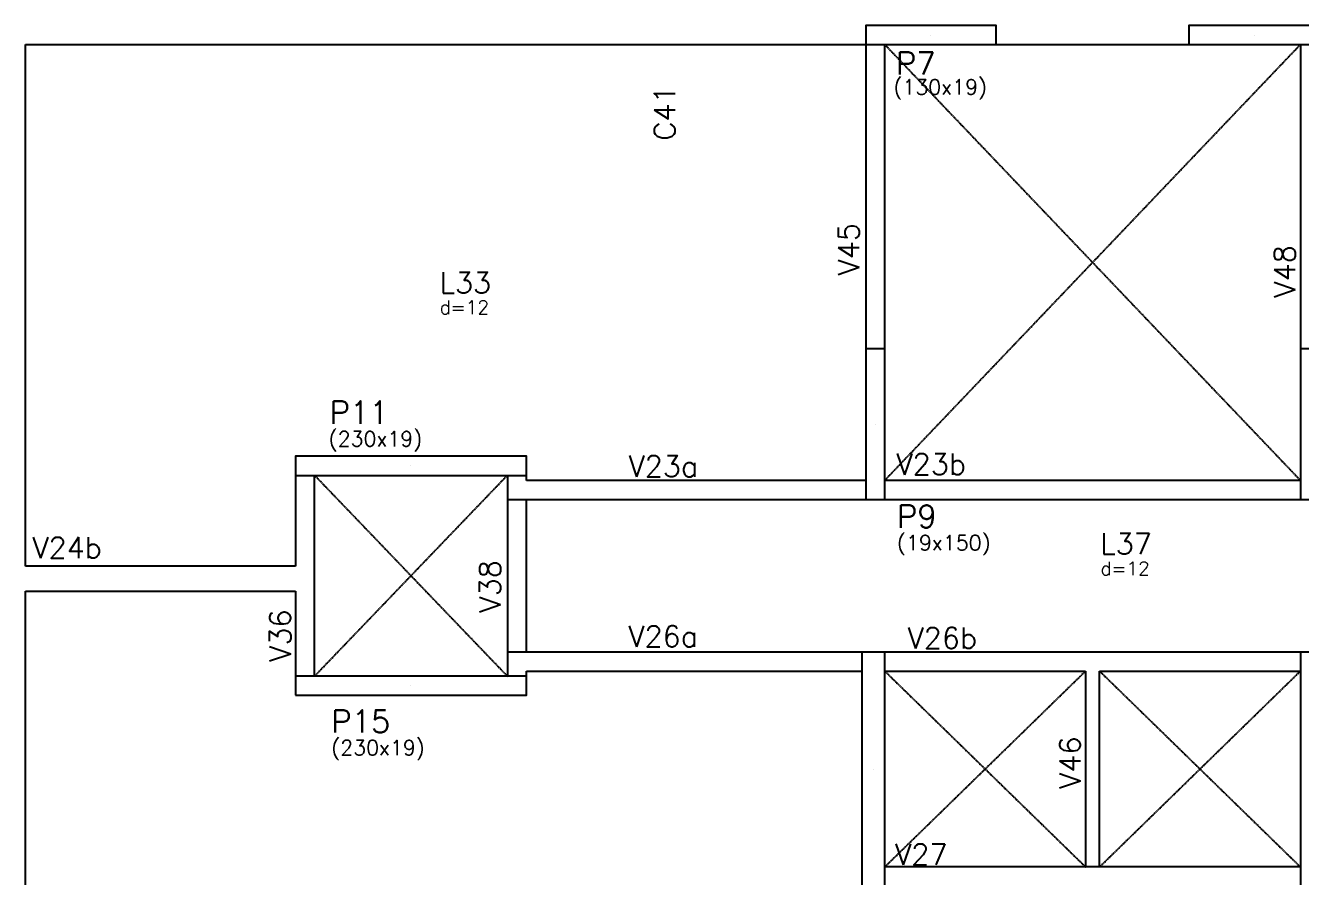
# Model space of a CAD drawing. Extents: x -40810 to 33675, y -2018 to 21213.
# Drawn here: x 24069 to 25339, y 285 to 1132 of the extents above; entities that cross this region are included whole.
import ezdxf

# ---------------------------------------------------------------- set-up
doc = ezdxf.new("R2010")
doc.units = 0
doc.linetypes.add('TRAZO_HUECO', pattern=[0.75, 0.5, -0.25])
for name, color, linetype in [('1', 5, 'Continuous'), ('10', 7, 'Continuous'), ('12', 3, 'Continuous'), ('13', 7, 'Continuous'), ('241', 7, 'TRAZO_HUECO'), ('242', 3, 'Continuous'), ('3', 2, 'Continuous'), ('8', 5, 'Continuous'), ('9', 3, 'Continuous')]:
    doc.layers.add(name, color=color, linetype=linetype)
doc.styles.get("Standard").update_dxf_attribs({"font": 'romans.shx', "width": 0.8})

msp = doc.modelspace()

# ---------------------------------------------------------------- linework, layer by layer
at = {"layer": '1'}
for points in [[(24068.629, 1113.086), (24791.629, 1113.086)], [(24068.629, 593.586), (24068.629, 1113.086)], [(24791.629, 1113.086), (24905.629, 1113.086)], [(24905.629, 1113.086), (24905.629, 810.086)], [(24924.629, 810.086), (24924.629, 1113.086)], [(25035.629, 1113.086), (25227.629, 1113.086)], [(25338.629, 1113.086), (25338.629, 898.086)], [(25338.629, 898.086), (25338.629, 810.086)], [(24337.629, 684.086), (24337.629, 593.586)], [(24356.629, 584.086), (24356.629, 684.086)], [(24548.629, 684.086), (24548.629, 669.586)], [(24567.629, 679.086), (24567.629, 684.086)], [(24905.629, 679.086), (24567.629, 679.086)], [(25338.629, 679.086), (24924.629, 679.086)], [(24548.629, 669.586), (24548.629, 498.586)], [(24548.629, 660.086), (24567.629, 660.086)], [(24567.629, 660.086), (24905.629, 660.086)], [(24567.629, 508.086), (24567.629, 660.086)], [(24924.629, 660.086), (25338.629, 660.086)], [(24337.629, 593.586), (24068.629, 593.586)], [(24356.629, 484.086), (24356.629, 584.086)], [(24068.629, 568.586), (24337.629, 568.586)], [(24068.629, -25.037), (24068.629, 568.586)], [(24337.629, 568.586), (24337.629, 484.086)], [(24901.629, 508.086), (24548.629, 508.086)], [(25131.629, 508.086), (24924.629, 508.086)], [(25338.629, 508.086), (25131.629, 508.086)], [(24548.629, 498.586), (24548.629, 484.086)], [(24567.629, 489.086), (24901.629, 489.086)], [(24567.629, 484.086), (24567.629, 489.086)], [(24924.629, 489.086), (25124.629, 489.086)], [(25124.629, 489.086), (25124.629, 294.086)], [(25138.629, 489.086), (25338.629, 489.086)], [(25138.629, 294.086), (25138.629, 489.086)], [(25124.629, 294.086), (24924.629, 294.086)], [(25338.629, 294.086), (25124.629, 294.086)]]:
    msp.add_lwpolyline(points, dxfattribs=at)
at = {"layer": '241'}
for p, q in [((24924.629, 679.086), (25338.629, 1113.086)), ((24924.629, 1113.086), (25338.629, 679.086)), ((24356.629, 484.086), (24548.629, 684.086)), ((24356.629, 684.086), (24548.629, 484.086)), ((24924.629, 294.086), (25124.629, 489.086)), ((24924.629, 489.086), (25124.629, 294.086)), ((25138.629, 294.086), (25338.629, 489.086)), ((25138.629, 489.086), (25338.629, 294.086))]:
    msp.add_line(p, q, dxfattribs=at)
at = {"layer": '242'}
for p, q in [((24970.629, 1122.586), (24970.629, 1122.586)), ((25292.629, 1122.586), (25292.629, 1122.586)), ((24915.129, 735.086), (24915.129, 735.086)), ((24452.129, 693.586), (24452.129, 693.586)), ((24452.129, 474.586), (24452.129, 474.586)), ((24913.129, 391.586), (24913.129, 391.586))]:
    msp.add_line(p, q, dxfattribs=at)
at = {"layer": '3'}
for points in [[(24905.629, 1113.086), (25035.629, 1113.086), (25035.629, 1132.086), (24905.629, 1132.086), (24905.629, 1113.086)], [(25227.629, 1113.086), (25357.629, 1113.086), (25357.629, 1132.086), (25227.629, 1132.086), (25227.629, 1113.086)], [(24905.629, 660.086), (24924.629, 660.086), (24924.629, 810.086), (24905.629, 810.086), (24905.629, 660.086)], [(25338.629, 660.086), (25357.629, 660.086), (25357.629, 810.086), (25338.629, 810.086), (25338.629, 660.086)], [(24337.629, 684.086), (24567.629, 684.086), (24567.629, 703.086), (24337.629, 703.086), (24337.629, 684.086)], [(24901.629, 275.086), (24924.629, 275.086), (24924.629, 508.086), (24901.629, 508.086), (24901.629, 275.086)], [(25338.629, 275.086), (25361.629, 275.086), (25361.629, 508.086), (25338.629, 508.086), (25338.629, 275.086)], [(24337.629, 465.086), (24567.629, 465.086), (24567.629, 484.086), (24337.629, 484.086), (24337.629, 465.086)]]:
    msp.add_lwpolyline(points, dxfattribs=at)

# ---------------------------------------------------------------- texts
at = {"layer": '10'}
for s, p in [('L33', (24481.168, 865.582)), ('L37', (25139.363, 605.462))]:
    msp.add_text(s, height=21, dxfattribs=at).set_placement(p)
at = {"layer": '12'}
for s, p in [('(130x19)', (24933.287, 1063.334)), ('(230x19)', (24370.63, 712.972)), ('(19x150)', (24936.879, 609.461)), ('(230x19)', (24373.237, 405.337))]:
    msp.add_text(s, height=15, dxfattribs=at).set_placement(p)
at = {"layer": '13'}
for p in [(24481.168, 844.687), (25139.363, 584.567)]:
    msp.add_text('d=12', height=13.5, dxfattribs=at).set_placement(p)
at = {"layer": '8'}
for s, p in [('C41', (24715.776, 1017.53)), ('V45', (24899.146, 883.23)), ('V48', (25333.501, 861.113)), ('V38', (24541.84, 547.393)), ('V36', (24332.835, 498.332)), ('V46', (25119.685, 371.851))]:
    msp.add_text(s, height=21, rotation=90, dxfattribs=at).set_placement(p)
for s, p in [('V23a', (24669.332, 682.715)), ('V23b', (24936.223, 684.737)), ('V24b', (24075.421, 601.583)), ('V26a', (24669.116, 513.277)), ('V26b', (24947.259, 511.717)), ('V27', (24934.819, 296.054))]:
    msp.add_text(s, height=21, dxfattribs=at).set_placement(p)
at = {"layer": '9'}
for s, p in [('P7', (24935.759, 1083.144)), ('P11', (24371.63, 735.472)), ('P9', (24936.879, 631.961)), ('P15', (24373.237, 427.837))]:
    msp.add_text(s, height=22.5, dxfattribs=at).set_placement(p)

doc.saveas('drawing.dxf')
